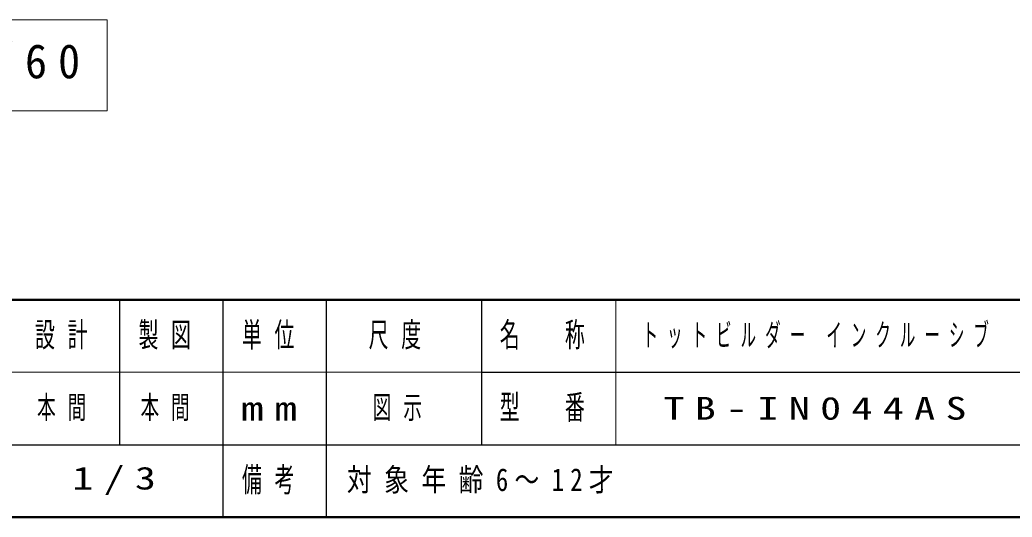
# Model space of a CAD drawing. Units: millimetres on the paper, scale 1:60. Extents: x -385 to 0, y -594 to 267.
# Drawn here: x -232.1 to -136.2, y 0 to 48 of the extents above; entities that cross this region are included whole.
import ezdxf

# ---------------------------------------------------------------- set-up
doc = ezdxf.new("R2010")
doc.units = ezdxf.units.MM
doc.layers.add('LY_1', color=7, linetype='Continuous', lineweight=25)
doc.styles.add('ＭＳ ゴシック', font='')
doc.styles.get('ＭＳ ゴシック').set_extended_font_data('MS Gothic')

msp = doc.modelspace()

# ---------------------------------------------------------------- linework, layer by layer
at = {"layer": 'LY_1', "lineweight": 13}
for p, q in [((-223.662, 48.048), (-271.462, 48.048)), ((-223.662, 39.248), (-223.662, 48.048)), ((-271.462, 39.248), (-223.662, 39.248)), ((-174.5, 21), (-174.5, 7)), ((-242.5, 14), (-187.5, 14))]:
    msp.add_line(p, q, dxfattribs=at)
at = {"layer": 'LY_1', "lineweight": 50}
for p, q in [((-385, 21), (0, 21)), ((-385, 0), (0, 0))]:
    msp.add_line(p, q, dxfattribs=at)
at = {"layer": 'LY_1'}
for p, q in [((-222.5, 21), (-222.5, 7)), ((-212.5, 21), (-212.5, 0)), ((-202.5, 21), (-202.5, 7)), ((-187.5, 21), (-187.5, 7)), ((-187.5, 14), (-70, 14)), ((-242.5, 7), (0, 7)), ((-202.5, 7), (-202.5, 0))]:
    msp.add_line(p, q, dxfattribs=at)

# ---------------------------------------------------------------- texts
at = {"layer": 'LY_1', "style": 'ＭＳ ゴシック'}
for s, insert, char_height, attachment_point in [('\\T1.5;\\W0.95;平面図\u3000S=1/60', (-270.062, 43.648), 3.299, 4), ('\\T1.64;\\W0.6;設計', (-227.5, 17.5), 2.346, 5), ('\\T1.64;\\W0.6;製図', (-217.5, 17.5), 2.346, 5), ('\\T1.64;\\W0.6;単位', (-207.5, 17.5), 2.346, 5), ('\\T1.64;\\W0.6;尺度', (-195.25, 17.5), 2.346, 5), ('\\T1.64;\\W0.6;名\u3000称', (-181, 17.5), 2.346, 5), ('\\T1.58;\\W0.5;トットビルダー\\~インクルーシブ', (-154.75, 17.5), 2.199, 5), ('\\T1.64;\\W0.6;本間', (-227.5, 10.5), 2.199, 5), ('\\T1.64;\\W0.6;本間', (-217.5, 10.5), 2.199, 5), ('\\T1.64;\\W0.6;図示', (-198, 10.5), 2.199, 4), ('\\T1.64;\\W0.6;型\u3000番', (-181, 10.5), 2.346, 5), ('\\T1.5;\\W1.35;TB-IN044AS', (-154.75, 10.5), 2.199, 5), ('\\T1.5;\\W1.35;mm', (-207.5, 10.5), 2.346, 5), ('\\T1.5;\\W1.35;1/3', (-222.5, 3.5), 2.199, 5), ('\\T1.64;\\W0.6;備考', (-207.5, 3.5), 2.346, 5), ('\\T1.5;\\W0.8;対象年齢6～12才', (-200.5, 3.5), 2.199, 4)]:
    msp.add_mtext(s, dxfattribs=dict(at, insert=insert, char_height=char_height, attachment_point=attachment_point))

doc.saveas('drawing.dxf')
